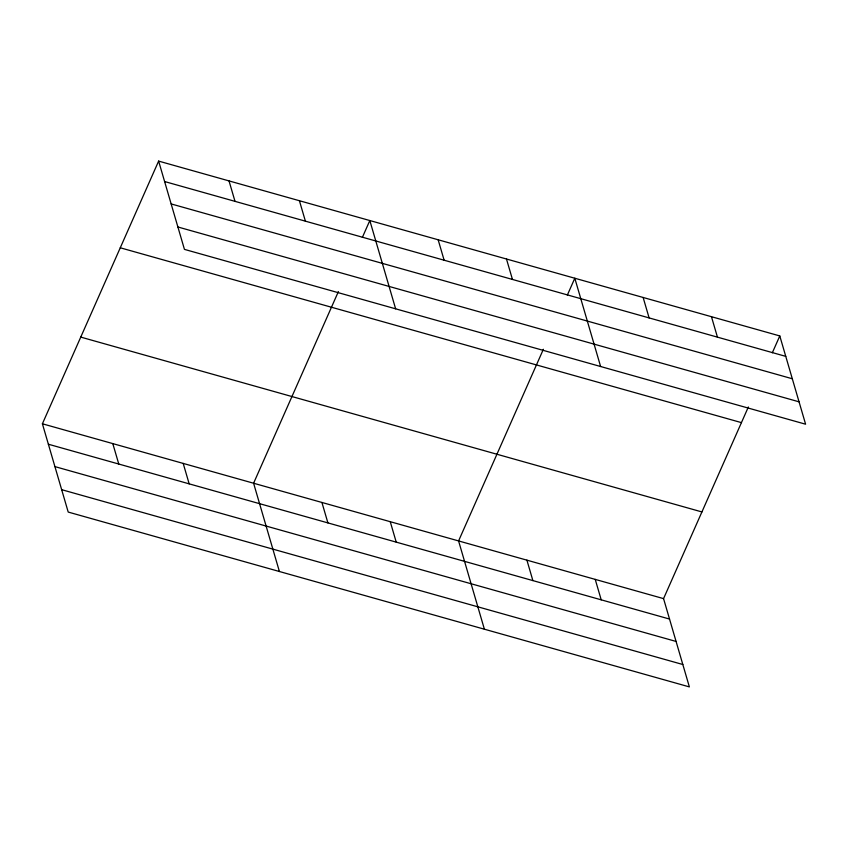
<?xml version="1.0" encoding="UTF-8"?>
<svg xmlns="http://www.w3.org/2000/svg" width="848" height="848" viewBox="0 0 848 848"><rect width="100%" height="100%" fill="white"/><g stroke="black" fill="none" stroke-linecap="round" stroke-linejoin="round"><path stroke-width="1.27" d="M748.36 406.976L663.56 598.624L689.371 686.901L68.211 512.065L42.4 423.788L158.629 161.099L779.789 335.935L805.6 424.212L184.44 249.376L158.629 161.099M338.394 291.574L253.594 483.233L279.405 571.51M362.361 237.398L369.823 220.544L395.634 308.82M543.377 349.27L458.577 540.929L484.388 629.205M567.344 295.093L574.806 278.239L600.617 366.516M772.327 352.789L779.789 335.935M164.607 181.536L785.767 356.372M171.148 203.923L792.308 378.759M177.9 226.988L799.049 401.825M120.268 247.786L741.428 422.622M80.751 337.101L701.911 511.938M42.4 423.788L663.56 598.624M48.378 444.225L669.538 619.061M54.919 466.612L676.079 641.448M61.671 489.678L682.831 664.514M711.461 316.707L717.44 337.144M643.134 297.468L649.112 317.915M506.479 259.011L512.457 279.448M595.232 579.385L601.211 599.833M438.151 239.772L444.129 260.219M526.905 560.157L532.883 580.594M299.418 200.732L305.397 221.169M390.25 521.69L396.228 542.137M229.024 180.91L235.002 201.347M321.922 502.461L327.9 522.898M183.2 463.411L189.168 483.848M112.795 443.599L118.773 464.036"/></g></svg>
